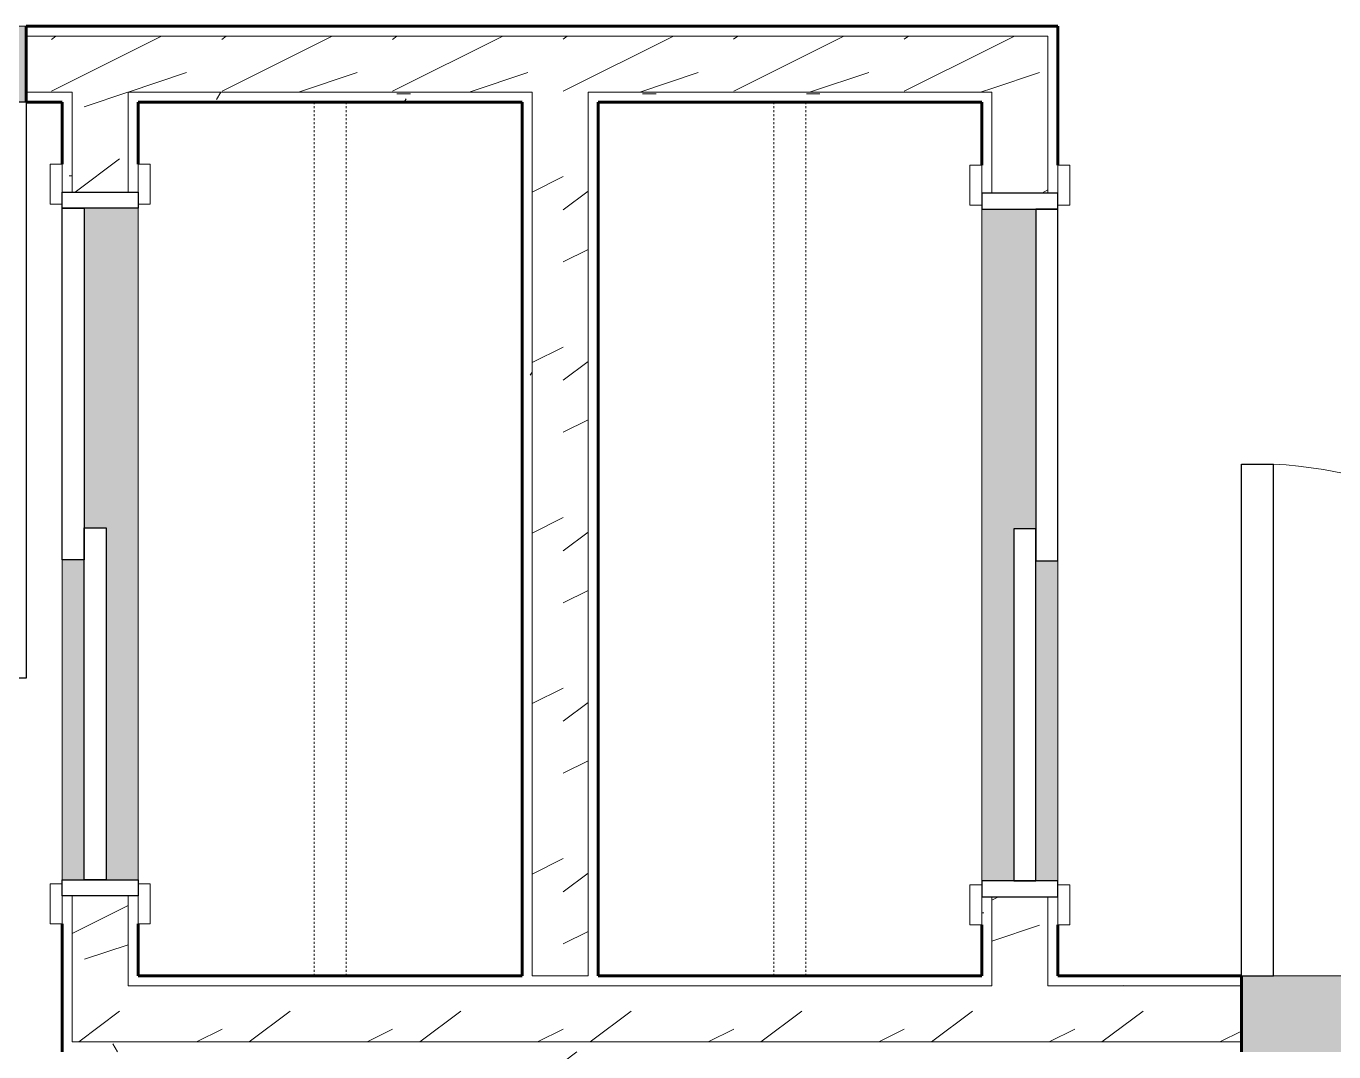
# Model space of a CAD drawing. Header units: inches. Extents: x -4169 to -1846, y 9706 to 12377.
# Drawn here: x -3648.1 to -3566.4, y 10902 to 10966.2 of the extents above; entities that cross this region are included whole.
import ezdxf

# ---------------------------------------------------------------- set-up
doc = ezdxf.new("R2010")
doc.units = ezdxf.units.IN
doc.header["$MEASUREMENT"] = 0
doc.linetypes.add('Dash', pattern=[0.25, 0.125, -0.125])
for name, color, linetype, lineweight in [('0-1', 7, 'Continuous', 5), ('0-2', 10, 'Continuous', 18), ('A-DOOR-1', 7, 'Continuous', 9), ('A-DOOR-2', 50, 'Continuous', 30), ('A-DOOR-FRAM-1', 50, 'Continuous', 30), ('A-WALL-1', 8, 'Continuous', 5), ('A-WALL-2', 250, 'Continuous', 60), ('A-WALL-3', 10, 'Continuous', 18), ('A-WALL-PATT-1', 7, 'Continuous', 9), ('A-WALL-PATT-2', 253, 'Continuous', 9), ('Q-CASE-HDLN-1', 7, 'Dash', 9)]:
    doc.layers.add(name, color=color, linetype=linetype, lineweight=lineweight)
pattern_1 = [(0, (0, 0), (20.48, 5.12), [0.845, -14.515, 0.845, -14.515, -81.92]), (0, (0, 0), (20.48, 5.12), [-30.72, 0.845, -29.875, 0.845, -14.515, -35.84]), (0, (0, 0), (20.48, 5.12), [-76.8, 0.845, -9.395, 0.845, -24.755]), (120, (7.68, 2.56), (-14.67405006737632, 15.1762002695053), [0.8449999999999999, -14.515, 0.8449999999999999, -14.515, -81.91999999999999]), (120, (7.68, 2.56), (-14.67405006737632, 15.1762002695053), [-30.72, 0.8449999999999999, -29.875, 0.8449999999999999, -14.515, -35.84]), (120, (7.68, 2.56), (-14.67405006737632, 15.1762002695053), [-76.79999999999998, 0.8449999999999999, -9.394999999999998, 0.8449999999999999, -24.755]), (240, (10.24, 12.8), (-5.805949932623669, -20.2962002695053), [0.845, -14.515, 0.845, -14.515, -81.92]), (240, (10.24, 12.8), (-5.805949932623669, -20.2962002695053), [-30.72, 0.845, -29.875, 0.845, -14.515, -35.84]), (240, (10.24, 12.8), (-5.805949932623669, -20.2962002695053), [-76.8, 0.845, -9.395, 0.845, -24.755])]
pattern_2 = [(216.87, (4.265, 10.662), (31.98716190389133, 21.32545714244463), [5.331, -47.981]), (206.565, (10.662, 7.464), (-10.66247606731217, -10.66200980650436), [11.921, -11.921]), (198.435, (10.662, 2.132), (-21.3244936496746, -10.66258686177925), [6.743999999999999, -26.974])]

# ---------------------------------------------------------------- blocks, each defined once
blk = doc.blocks.new('Single-Flush - 32_ x 84_-1372863-ENLARGED RCP - 1ST FLOOR PLAN')
at = {"layer": 'A-DOOR-1'}
blk.add_arc((16.00000000000093, -2.37499999999944), 32.06659275674492, 179.9999999999998, 266.4241294797687, dxfattribs=at)
at = {"layer": 'A-DOOR-2'}
for p, q in [((14, -2.374999999999781), (14, -34.37916177666408)), ((16.00000000000093, -2.374999999999781), (14, -2.374999999999781)), ((16.00000000000093, -2.374999999999781), (16.00000000000093, -34.37916177666408)), ((16.00000000000093, -34.37916177666408), (14, -34.37916177666408))]:
    blk.add_line(p, q, dxfattribs=at)
blk = doc.blocks.new('FOLDING_SLIDING CLOSET - 42_ x 80_-1372841-ENLARGED RCP - 1ST FLOOR PLAN')
at = {"layer": 'A-DOOR-1'}
for p, q in [((-23.75000000000009, 3.250000000038224), (-21.25000000000009, 3.250000000038224)), ((-23.75000000000009, 2.500000000038504), (-23.75000000000009, 3.250000000038224)), ((-21.25000000000009, 2.500000000038504), (-23.75000000000009, 2.500000000038504)), ((-21.25000000000009, 3.250000000038224), (-21.25000000000009, 2.500000000038504)), ((21.2499999999999, 3.250000000038224), (23.74999999999989, 3.250000000038224)), ((21.2499999999999, 2.500000000038504), (21.2499999999999, 3.250000000038224)), ((23.74999999999989, 2.500000000038504), (21.2499999999999, 2.500000000038504)), ((23.74999999999989, 3.250000000038224), (23.74999999999989, 2.500000000038504)), ((-23.75000000000012, -2.250000000000026), (-21.25000000000012, -2.250000000000026)), ((-23.75000000000012, -3.000000000000026), (-23.75000000000012, -2.250000000000026)), ((-21.25000000000012, -2.250000000000026), (-21.25000000000012, -3.000000000000026)), ((21.24999999999988, -2.250000000000026), (23.74999999999987, -2.250000000000026)), ((21.24999999999988, -3.000000000000026), (21.24999999999988, -2.250000000000026)), ((23.74999999999987, -2.250000000000026), (23.74999999999987, -3.000000000000026)), ((-21.25000000000012, -3.000000000000026), (-23.75000000000012, -3.000000000000026)), ((23.74999999999987, -3.000000000000026), (21.24999999999988, -3.000000000000026))]:
    blk.add_line(p, q, dxfattribs=at)
at = {"layer": 'A-DOOR-2'}
for p, q in [((-1.000000000000095, 0.5000000000000034), (20.99999999999988, 0.5000000000000034)), ((-1.000000000000095, -0.8750000000000295), (-1.000000000000095, 0.5000000000000034)), ((20.99999999999988, 0.5000000000000034), (20.99999999999988, -0.8750000000000295)), ((-21.00000000000011, -0.8750000000000295), (0.9999999999999057, -0.8750000000000295)), ((-21.00000000000011, -2.250000000000026), (-21.00000000000011, -0.8750000000000295)), ((20.99999999999988, -0.8750000000000295), (-1.000000000000095, -0.8750000000000295)), ((0.9999999999999057, -0.8750000000000295), (0.9999999999999057, -2.250000000000026)), ((0.9999999999999057, -2.250000000000026), (-21.00000000000011, -2.250000000000026))]:
    blk.add_line(p, q, dxfattribs=at)
at = {"layer": 'A-DOOR-FRAM-1'}
for p, q in [((-22.0000000000001, 2.500000000038503), (-21.0000000000001, 2.500000000038503)), ((-22.0000000000001, -2.250000000000026), (-22.0000000000001, 2.500000000038503)), ((-21.0000000000001, 2.500000000038503), (-21.0000000000001, -2.250000000000026)), ((20.99999999999988, 2.500000000000038), (21.9999999999999, 2.500000000000038)), ((20.99999999999988, -2.249999999999949), (20.99999999999988, 2.500000000000038)), ((21.9999999999999, 2.500000000000038), (21.9999999999999, -2.249999999999949)), ((-21.0000000000001, -2.250000000000026), (-22.0000000000001, -2.250000000000026)), ((21.9999999999999, -2.249999999999949), (20.99999999999988, -2.249999999999949))]:
    blk.add_line(p, q, dxfattribs=at)
blk = doc.blocks.new('OD_CW_Closet - OD_CW_Closet-2480828-ENLARGED RCP - 1ST FLOOR PLAN')
at = {"layer": 'Q-CASE-HDLN-1'}
for p, q in [((0.7377049180327883, 13.00000000000035), (55.37106323659609, 13.00000000000035)), ((0.7377049180327883, 11.00000000000035), (55.37106323659609, 11.00000000000035)), ((7.362704917696762, 8.273381979506666e-13), (49.36270491769675, 8.273381979506666e-13))]:
    blk.add_line(p, q, dxfattribs=at)
blk = doc.blocks.new('FOLDING_SLIDING CLOSET - 42_ x 80_-1372832-ENLARGED RCP - 1ST FLOOR PLAN')
at = {"layer": 'A-DOOR-1'}
for p, q in [((-21.25000000000012, 3.000000000000026), (-23.75000000000012, 3.000000000000026)), ((-23.75000000000012, 3.000000000000026), (-23.75000000000012, 2.250000000000026)), ((-21.25000000000012, 2.250000000000026), (-21.25000000000012, 3.000000000000026)), ((23.74999999999987, 3.000000000000026), (21.24999999999988, 3.000000000000026)), ((21.24999999999988, 3.000000000000026), (21.24999999999988, 2.250000000000026)), ((23.74999999999987, 2.250000000000026), (23.74999999999987, 3.000000000000026)), ((-23.75000000000012, 2.250000000000026), (-21.25000000000012, 2.250000000000026)), ((21.24999999999988, 2.250000000000026), (23.74999999999987, 2.250000000000026)), ((-21.25000000000009, -2.500000000038504), (-23.75000000000009, -2.500000000038504)), ((-23.75000000000009, -2.500000000038504), (-23.75000000000009, -3.250000000038224)), ((-23.75000000000009, -3.250000000038224), (-21.25000000000009, -3.250000000038224)), ((-21.25000000000009, -3.250000000038224), (-21.25000000000009, -2.500000000038504)), ((23.74999999999989, -2.500000000038504), (21.2499999999999, -2.500000000038504)), ((21.2499999999999, -2.500000000038504), (21.2499999999999, -3.250000000038224)), ((21.2499999999999, -3.250000000038224), (23.74999999999989, -3.250000000038224)), ((23.74999999999989, -3.250000000038224), (23.74999999999989, -2.500000000038504))]:
    blk.add_line(p, q, dxfattribs=at)
at = {"layer": 'A-DOOR-2'}
for p, q in [((0.9999999999999057, 2.250000000000026), (-21.00000000000011, 2.250000000000026)), ((-21.00000000000011, 2.250000000000026), (-21.00000000000011, 0.8750000000000295)), ((0.9999999999999057, 0.8750000000000295), (0.9999999999999057, 2.250000000000026)), ((-21.00000000000011, 0.8750000000000295), (0.9999999999999057, 0.8750000000000295)), ((20.99999999999988, 0.8750000000000295), (-1.000000000000095, 0.8750000000000295)), ((-1.000000000000095, 0.8750000000000295), (-1.000000000000095, -0.5000000000000034)), ((20.99999999999988, -0.5000000000000034), (20.99999999999988, 0.8750000000000295)), ((-1.000000000000095, -0.5000000000000034), (20.99999999999988, -0.5000000000000034))]:
    blk.add_line(p, q, dxfattribs=at)
at = {"layer": 'A-DOOR-FRAM-1'}
for p, q in [((-21.0000000000001, 2.250000000000026), (-22.0000000000001, 2.250000000000026)), ((-22.0000000000001, 2.250000000000026), (-22.0000000000001, -2.500000000038503)), ((-21.0000000000001, -2.500000000038503), (-21.0000000000001, 2.250000000000026)), ((20.99999999999988, 2.249999999999949), (20.99999999999988, -2.500000000000038)), ((21.9999999999999, 2.249999999999949), (20.99999999999988, 2.249999999999949)), ((21.9999999999999, -2.500000000000038), (21.9999999999999, 2.249999999999949)), ((-22.0000000000001, -2.500000000038503), (-21.0000000000001, -2.500000000038503)), ((20.99999999999988, -2.500000000000038), (21.9999999999999, -2.500000000000038))]:
    blk.add_line(p, q, dxfattribs=at)
blk = doc.blocks.new('OD_CW_Closet - OD_CW_Closet-V2-ENLARGED RCP - 1ST FLOOR PLAN')
at = {"layer": 'Q-CASE-HDLN-1'}
for p, q in [((49.42520491922149, 23.99999999999991), (7.425204919221504, 23.99999999999991)), ((0.7377049180327883, 13.00000000000035), (55.37106323659609, 13.00000000000035)), ((0.7377049180327883, 11.00000000000035), (55.37106323659609, 11.00000000000035))]:
    blk.add_line(p, q, dxfattribs=at)
blk = doc.blocks.new('Single-Flush - 36_ x 84_-1372824-ENLARGED RCP - 1ST FLOOR PLAN')
at = {"layer": 'A-DOOR-1'}
blk.add_arc((18.00000000000094, -2.374999999999582), 36.06659275674493, 179.9999999999998, 266.8211477580812, dxfattribs=at)
at = {"layer": 'A-DOOR-2'}
for p, q in [((16, -2.374999999999781), (16, -38.38609708243906)), ((18.00000000000094, -2.374999999999781), (16, -2.374999999999781)), ((18.00000000000094, -2.374999999999781), (18.00000000000094, -38.38609708243906)), ((18.00000000000094, -38.38609708243906), (16, -38.38609708243906))]:
    blk.add_line(p, q, dxfattribs=at)
blk = doc.blocks.new('CTR - 1st Phase - Unit Layouts_rvt-1-ENLARGED RCP - 1ST FLOOR PLAN')
at = {"layer": 'A-WALL-1'}
for points in [[(-3666.779782812096, 10961.41761895341), (-3648.123736681317, 10961.41761895341), (-3648.123736681317, 10966.16761895342), (-3684.123736681318, 10966.16761895342), (-3684.123736681318, 10961.41761895341), (-3675.923736679662, 10961.41761895341)], [(-3572.148736680555, 10902.03426063451), (-3540.148736680557, 10902.03426063451), (-3540.148736680557, 10906.78426063451), (-3572.148736680555, 10906.78426063451), (-3572.148736680555, 10902.65926063451)]]:
    blk.add_hatch(color=256, dxfattribs=at).paths.add_polyline_path(points, flags=0)
h = blk.add_hatch(color=256, dxfattribs=at)
h.paths.add_polyline_path([(-3641.123736681319, 10912.79261895341), (-3641.123736681318, 10954.79261895341), (-3644.498736681319, 10954.79261895341), (-3644.498736681321, 10934.79261895341), (-3643.12373668132, 10934.79261895341), (-3643.12373668132, 10912.79261895341)], flags=0)
h.paths.add_polyline_path([(-3645.873736681321, 10912.79261895341), (-3644.498736681321, 10912.79261895341), (-3644.498736681321, 10932.79261895342), (-3645.873736681321, 10932.79261895342)], flags=0)
h = blk.add_hatch(color=256, dxfattribs=at)
h.paths.add_polyline_path([(-3584.998736681393, 10912.73011895189), (-3583.623736681393, 10912.73011895189), (-3583.623736681393, 10932.73011895189), (-3584.998736681393, 10932.73011895189)], flags=0)
h.paths.add_polyline_path([(-3588.373736681393, 10912.73011895189), (-3586.373736681394, 10912.73011895189), (-3586.373736681394, 10934.73011895189), (-3584.998736681393, 10934.73011895189), (-3584.998736681393, 10954.73011895189), (-3588.373736681393, 10954.73011895189)], flags=0)
at = {"layer": 'A-WALL-PATT-1'}
h = blk.add_hatch(dxfattribs=at)
h.set_pattern_fill('FP_1', color=256, style=0, pattern_type=2)
h.set_pattern_definition(pattern_1)
h.paths.add_polyline_path([(-3641.123736681318, 10965.54261895341), (-3641.123736681318, 10966.1676189531), (-3648.123736681317, 10966.16761895341), (-3648.123736681317, 10965.54261895341), (-3641.748736681335, 10965.54261895341)], flags=0)
h.paths.add_polyline_path([(-3684.123736681318, 10965.54261895342), (-3684.123736681318, 10966.16761895342), (-3823.823736679718, 10966.16761895342), (-3823.823736679718, 10965.54261895342), (-3753.923736679722, 10965.54261895342)], flags=0)
h = blk.add_hatch(dxfattribs=at)
h.set_pattern_fill('FP_1', color=256, style=0, pattern_type=2)
h.set_pattern_definition(pattern_1)
h.paths.add_polyline_path([(-3645.87373668132, 10961.41761895341), (-3645.248736681318, 10961.41761895341), (-3645.248736681318, 10962.0426189531), (-3648.123736681317, 10962.04261895341), (-3648.123736681317, 10961.41761895341)], flags=0)
h.paths.add_polyline_path([(-3684.123736681318, 10961.41761895341), (-3684.123736681318, 10962.04261895342), (-3823.823736679718, 10962.04261895342), (-3823.823736679718, 10961.41761895342), (-3753.923736679722, 10961.41761895341)], flags=0)
h = blk.add_hatch(dxfattribs=at)
h.set_pattern_fill('FP_1', color=256, style=0, pattern_type=2)
h.set_pattern_definition(pattern_1)
h.paths.add_polyline_path([(-3641.123736681318, 10961.4176189531), (-3616.49873668132, 10961.4176189531), (-3616.49873668132, 10962.0426189531), (-3641.123736681318, 10962.0426189531)], flags=0)
h.paths.add_polyline_path([(-3612.373736681319, 10961.4176189531), (-3588.373736681393, 10961.4176189531), (-3588.373736681393, 10962.0426189531), (-3612.998736681319, 10962.0426189531), (-3612.998736681319, 10961.4176189531)], flags=0)
h = blk.add_hatch(dxfattribs=at)
h.set_pattern_fill('FP_1', color=256, style=0, pattern_type=2)
h.set_pattern_definition(pattern_1)
h.paths.add_polyline_path([(-3588.373736681395, 10906.78426063451), (-3587.748736681395, 10906.78426063451), (-3587.748736681395, 10911.73011895189), (-3588.373736681394, 10911.73011895189), (-3588.373736681395, 10907.35244245261)], flags=0)
h.paths.add_polyline_path([(-3588.373736681393, 10955.73011895189), (-3587.748736681393, 10955.73011895189), (-3587.748736681393, 10962.0426189531), (-3588.373736681393, 10962.0426189531), (-3588.373736681393, 10957.48011895189)], flags=0)
h = blk.add_hatch(dxfattribs=at)
h.set_pattern_fill('FP_1', color=256, style=0, pattern_type=2)
h.set_pattern_definition(pattern_1)
h.paths.add_polyline_path([(-3645.248736681321, 10902.65926063451), (-3645.248736681321, 10911.79261895341), (-3645.873736681321, 10911.79261895341), (-3645.873736681321, 10902.65926063451)], flags=0)
h.paths.add_polyline_path([(-3645.87373668132, 10955.79261895341), (-3645.248736681318, 10955.79261895341), (-3645.248736681318, 10961.41761895341), (-3645.87373668132, 10961.41761895341), (-3645.87373668132, 10957.54261895342)], flags=0)
h = blk.add_hatch(dxfattribs=at)
h.set_pattern_fill('FP_1', color=256, style=0, pattern_type=2)
h.set_pattern_definition(pattern_1)
h.paths.add_polyline_path([(-3617.12373668132, 10841.18939611053), (-3616.49873668132, 10841.18939611053), (-3616.49873668132, 10866.43939611053), (-3617.12373668132, 10866.43939611053), (-3617.12373668132, 10862.18939611053)], flags=0)
h.paths.add_polyline_path([(-3617.123736681319, 10900.43939611053), (-3616.49873668132, 10900.43939611053), (-3616.49873668132, 10902.03426063451), (-3617.123736681319, 10902.03426063451)], flags=0)
h.paths.add_polyline_path([(-3616.49873668132, 10906.78426063451), (-3616.49873668132, 10961.41761895309), (-3617.123736681319, 10961.4176189531), (-3617.123736681319, 10906.78426063451)], flags=0)
h = blk.add_hatch(dxfattribs=at)
h.set_pattern_fill('FP_1', color=256, style=0, pattern_type=2)
h.set_pattern_definition(pattern_1)
h.paths.add_polyline_path([(-3612.998736681319, 10841.18939611053), (-3612.373736681333, 10841.18939611053), (-3612.373736681333, 10866.43939611053), (-3612.998736681319, 10866.43939611053), (-3612.998736681319, 10862.18939611053)], flags=0)
h.paths.add_polyline_path([(-3612.373736681319, 10900.43939611053), (-3612.373736681319, 10902.03426063451), (-3612.998736681319, 10902.03426063451), (-3612.998736681319, 10900.43939611053)], flags=0)
h.paths.add_polyline_path([(-3612.373736681319, 10906.78426063451), (-3612.373736681319, 10961.4176189531), (-3612.998736681319, 10961.4176189531), (-3612.998736681319, 10906.78426063451)], flags=0)
h = blk.add_hatch(dxfattribs=at)
h.set_pattern_fill('FP_1', color=256, style=0, pattern_type=2)
h.set_pattern_definition(pattern_1)
h.paths.add_polyline_path([(-3499.173736679714, 10906.15926063451), (-3487.923736679718, 10906.18023378887), (-3487.923736679718, 10906.78426063451), (-3524.548736679721, 10906.78426063451), (-3524.548736679721, 10906.15926063451)], flags=0)
h.paths.add_polyline_path([(-3540.148736680557, 10906.15926063451), (-3528.048736679721, 10906.15926063451), (-3528.048736679721, 10906.78426063451), (-3540.148736680557, 10906.78426063451)], flags=0)
h.paths.add_polyline_path([(-3616.49873668132, 10906.15926063451), (-3587.748736681395, 10906.15926063451), (-3587.748736681395, 10906.78426063451), (-3641.748736681321, 10906.78426063451), (-3641.748736681321, 10906.15926063451), (-3617.123736681319, 10906.15926063451)], flags=0)
h.paths.add_polyline_path([(-3572.148736680555, 10906.15926063451), (-3572.148736680555, 10906.78426063451), (-3584.248736681401, 10906.78426063451), (-3584.248736681401, 10906.15926063451), (-3583.623736681393, 10906.15926063451)], flags=0)
h = blk.add_hatch(dxfattribs=at)
h.set_pattern_fill('FP_1', color=256, style=0, pattern_type=2)
h.set_pattern_definition(pattern_1)
h.paths.add_polyline_path([(-3497.949942604518, 10902.03426063451), (-3487.923736679718, 10902.03426063451), (-3487.923736679718, 10902.65926063451), (-3540.148736680557, 10902.65926063451), (-3540.148736680557, 10902.03426063451), (-3499.173736679714, 10902.03426063451)], flags=0)
h.paths.add_polyline_path([(-3584.248736681395, 10902.03426063451), (-3572.148736680555, 10902.03426063451), (-3572.148736680555, 10902.65926063451), (-3645.873736681321, 10902.65926063451), (-3645.873736681321, 10902.03426063451), (-3587.748736681395, 10902.03426063451)], flags=0)
at = {"layer": 'A-WALL-PATT-2'}
h = blk.add_hatch(dxfattribs=at)
h.set_pattern_fill('FP_2', color=256, style=0, pattern_type=2)
h.set_pattern_definition(pattern_2)
h.paths.add_polyline_path([(-3645.87373668132, 10962.04261895341), (-3641.748736681318, 10962.04261895341), (-3641.748736681318, 10965.5426189531), (-3648.123736681317, 10965.54261895341), (-3648.123736681317, 10962.04261895341)], flags=0)
h.paths.add_polyline_path([(-3801.843654978159, 10962.04261895342), (-3684.123736681318, 10962.04261895342), (-3684.123736681318, 10965.54261895342), (-3823.823736679718, 10965.54261895342), (-3823.823736679718, 10962.04261895342), (-3818.726638998916, 10962.04261895342)], flags=0)
h = blk.add_hatch(dxfattribs=at)
h.set_pattern_fill('FP_2', color=256, style=0, pattern_type=2)
h.set_pattern_definition(pattern_2)
h.paths.add_polyline_path([(-3612.998736681319, 10962.0426189531), (-3587.748736681393, 10962.05889499476), (-3587.748736681393, 10965.5426189531), (-3641.748736681318, 10965.53521373983), (-3641.748736681318, 10962.04261895341), (-3616.285924715567, 10962.0426189531)], flags=0)
h = blk.add_hatch(dxfattribs=at)
h.set_pattern_fill('FP_2', color=256, style=0, pattern_type=2)
h.set_pattern_definition(pattern_2)
h.paths.add_polyline_path([(-3584.248736681401, 10906.15926063451), (-3584.248736681395, 10911.73011895189), (-3587.748736681395, 10911.73011895189), (-3587.748736681395, 10906.15926063451)], flags=0)
h.paths.add_polyline_path([(-3584.248736681392, 10955.73011895189), (-3584.248736681392, 10965.5426189531), (-3587.748736681393, 10965.5426189531), (-3587.748736681393, 10955.73011895189)], flags=0)
h = blk.add_hatch(dxfattribs=at)
h.set_pattern_fill('FP_2', color=256, style=0, pattern_type=2)
h.set_pattern_definition(pattern_2)
h.paths.add_polyline_path([(-3641.748736681321, 10906.15926063451), (-3641.748736681321, 10911.79261895341), (-3645.248736681321, 10911.79261895341), (-3645.248736681321, 10906.15926063451)], flags=0)
h.paths.add_polyline_path([(-3641.748736681318, 10955.79261895341), (-3641.748736681318, 10962.0426189531), (-3645.24873667955, 10962.0426189531), (-3645.248736681318, 10955.79261895341)], flags=0)
h = blk.add_hatch(dxfattribs=at)
h.set_pattern_fill('FP_2', color=256, style=0, pattern_type=2)
h.set_pattern_definition(pattern_2)
h.paths.add_polyline_path([(-3616.333642341697, 10841.18939611053), (-3612.998736681319, 10841.18939611053), (-3612.998736681319, 10866.43939611053), (-3616.49873668132, 10866.43939611053), (-3616.49873668132, 10841.18939611053)], flags=0)
h.paths.add_polyline_path([(-3616.49873668132, 10900.43939611053), (-3612.998736681319, 10900.43939611053), (-3612.998736681319, 10902.03426063451), (-3616.498736681162, 10902.03426063451)], flags=0)
h.paths.add_polyline_path([(-3612.998736681319, 10906.78426063451), (-3612.998736681319, 10962.0426189531), (-3616.49873668132, 10962.0426189531), (-3616.49873668132, 10906.78426063451)], flags=0)
h = blk.add_hatch(dxfattribs=at)
h.set_pattern_fill('FP_2', color=256, style=0, pattern_type=2)
h.set_pattern_definition(pattern_2)
h.paths.add_polyline_path([(-3494.679493081893, 10902.65926063451), (-3486.673736679717, 10902.65926063451), (-3486.673736679717, 10906.15926063451), (-3540.148736680557, 10906.15926063451), (-3540.148736680557, 10902.65926063451), (-3497.949942604518, 10902.65926063451)], flags=0)
h.paths.add_polyline_path([(-3645.248736681321, 10902.65926063451), (-3572.148736680555, 10902.65926063451), (-3572.148736680555, 10906.15926063451), (-3645.248736681321, 10906.15926063451), (-3645.248736681321, 10906.0704281472)], flags=0)
at = {"layer": 'A-WALL-2'}
for p, q in [((-3648.123736681315, 10961.4176189534), (-3648.123736681314, 10966.1676189534)), ((-3648.123736681314, 10966.1676189534), (-3641.123736681314, 10966.1676189534)), ((-3641.123736681314, 10966.16761895309), (-3588.373736681388, 10966.16761895308)), ((-3588.373736681388, 10966.16761895308), (-3584.248736681388, 10966.16761895308)), ((-3584.248736681388, 10966.16761895308), (-3583.623736681388, 10966.16761895308)), ((-3583.623736681388, 10966.16761895308), (-3583.623736681388, 10957.48011895188)), ((-3645.873736681314, 10961.4176189534), (-3648.123736681315, 10961.4176189534)), ((-3645.873736681315, 10957.5426189534), (-3645.873736681314, 10961.4176189534)), ((-3617.123736681316, 10961.41761895309), (-3641.123736681314, 10961.41761895309)), ((-3641.123736681314, 10961.4176189534), (-3641.123736681315, 10957.5426189534)), ((-3617.123736681316, 10906.7842606345), (-3617.123736681316, 10961.41761895309)), ((-3588.373736681388, 10961.41761895308), (-3612.373736681316, 10961.41761895309)), ((-3612.373736681316, 10961.41761895309), (-3612.373736681316, 10906.7842606345)), ((-3588.373736681388, 10957.48011895188), (-3588.373736681388, 10961.41761895308)), ((-3645.873736681317, 10906.7842606345), (-3645.873736681317, 10910.0426189534)), ((-3641.123736681317, 10910.0426189534), (-3641.123736681317, 10906.7842606345)), ((-3588.373736681391, 10906.7842606345), (-3588.373736681391, 10909.98011895188)), ((-3583.623736681391, 10909.98011895188), (-3583.623736681391, 10906.7842606345)), ((-3645.873736681317, 10902.6592606345), (-3645.873736681317, 10906.7842606345)), ((-3641.123736681317, 10906.78426063451), (-3617.123736681316, 10906.7842606345)), ((-3612.373736681316, 10906.7842606345), (-3588.373736681391, 10906.7842606345)), ((-3583.623736681391, 10906.7842606345), (-3572.148736680552, 10906.7842606345)), ((-3572.148736680552, 10906.7842606345), (-3572.148736680552, 10902.0342606345)), ((-3645.873736681317, 10902.0342606345), (-3645.873736681317, 10902.6592606345))]:
    blk.add_line(p, q, dxfattribs=at)
at = {"layer": 'A-WALL-3'}
for p, q in [((-3648.123736681314, 10966.1676189534), (-3684.123736681314, 10966.1676189534)), ((-3648.123736681314, 10965.5426189534), (-3641.748736681314, 10965.5426189534)), ((-3641.748736681314, 10965.54261895309), (-3641.123736681314, 10965.5426189534)), ((-3641.123736681314, 10965.54261895309), (-3588.373736681388, 10965.54261895308)), ((-3587.748736681388, 10965.54261895308), (-3588.373736681388, 10965.54261895308)), ((-3584.248736681388, 10965.54261895308), (-3587.748736681388, 10965.54261895308)), ((-3584.248736681388, 10955.73011895188), (-3584.248736681388, 10965.54261895308)), ((-3648.123736681315, 10962.0426189534), (-3645.248736681314, 10962.0426189534)), ((-3645.248736681314, 10961.4176189534), (-3645.248736681314, 10962.0426189534)), ((-3641.748736681314, 10962.04261895309), (-3641.123736681314, 10962.04261895309)), ((-3641.748736681314, 10961.4176189534), (-3641.748736681314, 10962.0426189534)), ((-3641.123736681314, 10962.04261895309), (-3616.498736681316, 10962.04261895309)), ((-3616.498736681316, 10961.41761895309), (-3616.498736681316, 10962.04261895309)), ((-3612.998736681316, 10962.04261895309), (-3588.373736681388, 10962.04261895308)), ((-3612.998736681315, 10961.41761895309), (-3612.998736681316, 10962.04261895309)), ((-3587.748736681388, 10962.04261895308), (-3588.373736681389, 10962.04261895309)), ((-3587.748736681388, 10955.73011895188), (-3587.748736681388, 10962.04261895308)), ((-3684.123736681315, 10961.4176189534), (-3648.123736681315, 10961.4176189534)), ((-3645.248736681314, 10961.4176189534), (-3645.248736681315, 10955.7926189534)), ((-3641.748736681314, 10961.4176189534), (-3641.748736681315, 10955.7926189534)), ((-3616.498736681316, 10906.7842606345), (-3616.498736681316, 10961.41761895309)), ((-3612.998736681316, 10906.7842606345), (-3612.998736681316, 10961.41761895309)), ((-3641.123736681317, 10912.7926189534), (-3641.123736681315, 10954.7926189534)), ((-3588.373736681388, 10954.73011895188), (-3588.373736681391, 10912.73011895188)), ((-3645.873736681316, 10932.7926189534), (-3645.873736681317, 10912.7926189534)), ((-3583.623736681391, 10912.73011895188), (-3583.62373668139, 10932.73011895188)), ((-3645.248736681318, 10911.7926189534), (-3645.248736681317, 10906.7842606345)), ((-3641.748736681317, 10911.7926189534), (-3641.748736681317, 10906.7842606345)), ((-3587.748736681391, 10906.7842606345), (-3587.748736681391, 10911.73011895188)), ((-3584.248736681391, 10906.7842606345), (-3584.24873668139, 10911.73011895188)), ((-3645.248736681318, 10906.7842606345), (-3645.248736681318, 10906.1592606345)), ((-3641.748736681317, 10906.7842606345), (-3641.748736681317, 10906.1592606345)), ((-3616.498736681316, 10906.7842606345), (-3612.998736681316, 10906.7842606345)), ((-3612.998736681316, 10906.7842606345), (-3616.498736681316, 10906.7842606345)), ((-3587.748736681391, 10906.7842606345), (-3587.748736681391, 10906.1592606345)), ((-3584.248736681391, 10906.7842606345), (-3584.248736681391, 10906.1592606345)), ((-3540.148736680553, 10906.7842606345), (-3572.148736680553, 10906.7842606345)), ((-3645.248736681318, 10906.1592606345), (-3645.248736681318, 10902.6592606345)), ((-3587.748736681391, 10906.1592606345), (-3641.748736681317, 10906.1592606345)), ((-3572.148736680552, 10906.1592606345), (-3584.248736681391, 10906.1592606345)), ((-3572.148736680552, 10902.6592606345), (-3645.248736681318, 10902.6592606345))]:
    blk.add_line(p, q, dxfattribs=at)
at = {"layer": '0-2'}
blk.add_blockref('Single-Flush - 36_ x 84_-1372824-ENLARGED RCP - 1ST FLOOR PLAN', (-3666.123736681314, 10963.7926189534), dxfattribs=at)
for name, p, rotation in [('OD_CW_Closet - OD_CW_Closet-2480828-ENLARGED RCP - 1ST FLOOR PLAN', (-3641.123736681316, 10962.1553238711), 270.0000000000011), ('OD_CW_Closet - OD_CW_Closet-V2-ENLARGED RCP - 1ST FLOOR PLAN', (-3612.373736681317, 10962.1553238711), 270.0000000000011), ('FOLDING_SLIDING CLOSET - 42_ x 80_-1372841-ENLARGED RCP - 1ST FLOOR PLAN', (-3643.623736681316, 10933.7926189534), 269.999999999997), ('FOLDING_SLIDING CLOSET - 42_ x 80_-1372832-ENLARGED RCP - 1ST FLOOR PLAN', (-3585.873736681389, 10933.73011895188), 269.9999999999972), ('Single-Flush - 32_ x 84_-1372863-ENLARGED RCP - 1ST FLOOR PLAN', (-3556.148736680552, 10904.4092606345), 180)]:
    blk.add_blockref(name, p, dxfattribs=dict(at, rotation=rotation))

msp = doc.modelspace()

# ---------------------------------------------------------------- block references
at = {"layer": '0-1'}
msp.add_blockref('CTR - 1st Phase - Unit Layouts_rvt-1-ENLARGED RCP - 1ST FLOOR PLAN', (0, 0), dxfattribs=at)

doc.saveas('drawing.dxf')
